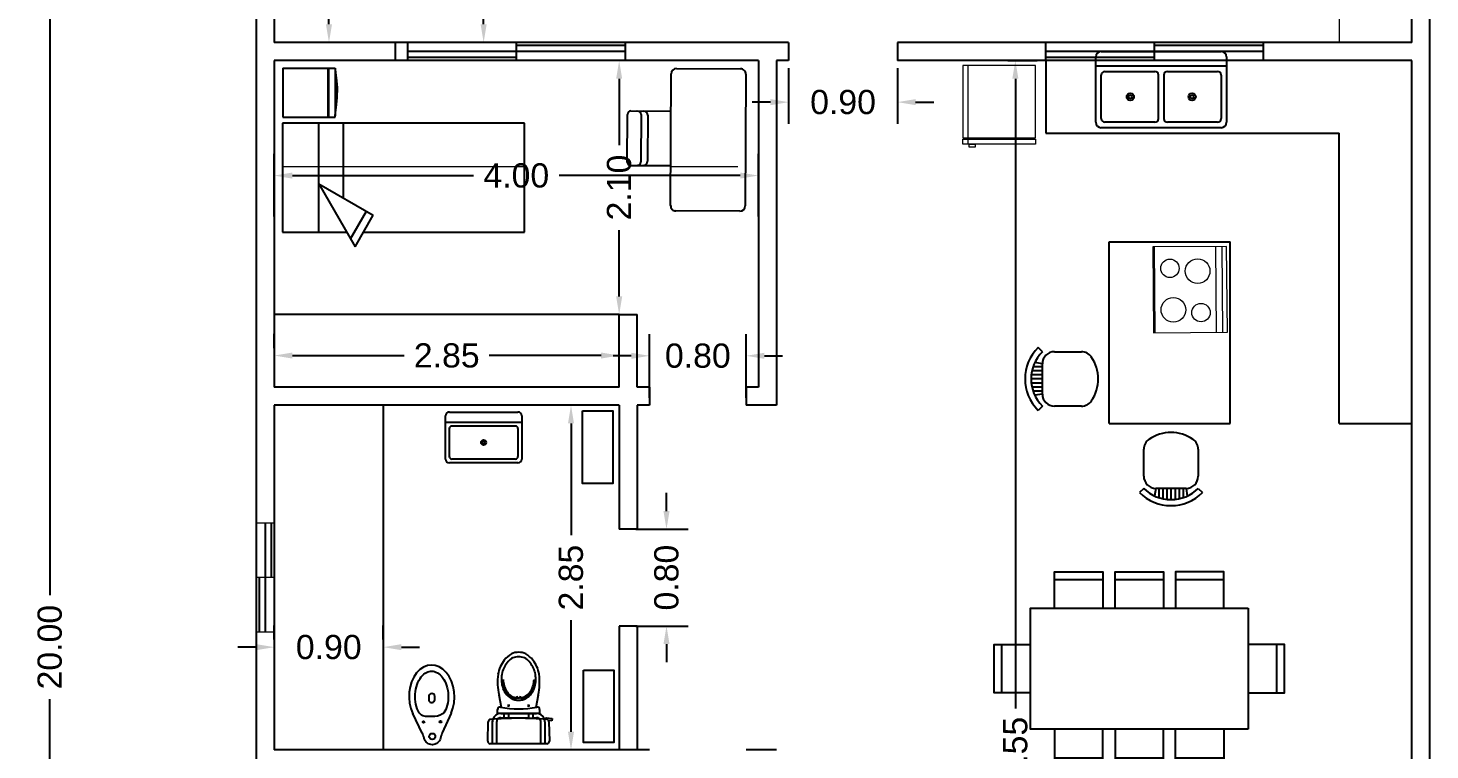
# Model space of a CAD drawing. Header units: metres. Extents: x -0.1 to 62.2, y 0 to 35.
# Drawn here: x 48.12 to 59.7, y 9.15 to 15.12 of the extents above; entities that cross this region are included whole.
import ezdxf

# ---------------------------------------------------------------- set-up
doc = ezdxf.new("R2010")
doc.units = ezdxf.units.M
doc.layers.add('cotas', color=2, linetype='Continuous', lineweight=13)
doc.layers.add('mobiliario', color=255, linetype='Continuous', lineweight=13)
doc.layers.add('muros', color=18, linetype='Continuous')
doc.styles.get("Standard").update_dxf_attribs({"font": 'arial.ttf'})
doc.dimstyles.new('CotaPequela', dxfattribs={"dimtxt": 0.2, "dimasz": 0.15, "dimexe": 0.18, "dimexo": 0.0625, "dimgap": 0.09, "dimtad": 0, "dimzin": 0, "dimdsep": 46, "dimtxsty": 'Standard', "dimcen": 0.09, "dimadec": 0, "dimazin": 0, "dimtfac": 1, "dimtofl": 0, "dimtmove": 0, "dimatfit": 3, "dimfxl": 1, "dimtolj": 1, "dimtzin": 0, "dimarcsym": 0})

# ---------------------------------------------------------------- blocks, each defined once
blk = doc.blocks.new('MHPLS505')
for p, q in [((-0.7, 0.737), (-0.3, 0.737)), ((-0.2, 0.737), (0.2, 0.737)), ((0.3, 0.737), (0.7, 0.737)), ((0.9, 0.5), (0.9, -0.5)), ((-1.137, -0.2), (-1.137, 0.2)), ((1.137, -0.2), (1.137, 0.2)), ((-0.7, -0.737), (-0.3, -0.737)), ((-0.2, -0.737), (0.2, -0.737)), ((0.3, -0.737), (0.7, -0.737))]:
    blk.add_line(p, q)
for points in [[(-0.7, 0.5), (-0.7, 0.8), (-0.3, 0.8), (-0.3, 0.5)], [(-0.2, 0.5), (-0.2, 0.8), (0.2, 0.8), (0.2, 0.5)], [(0.7, 0.5), (0.7, 0.8), (0.3, 0.8), (0.3, 0.5)], [(0.9, -0.5), (-0.9, -0.5), (-0.9, 0.5), (0.9, 0.5)], [(-0.9, -0.2), (-1.2, -0.2), (-1.2, 0.2), (-0.9, 0.2)], [(0.9, -0.2), (1.2, -0.2), (1.2, 0.2), (0.9, 0.2)], [(-0.7, -0.5), (-0.7, -0.8), (-0.3, -0.8), (-0.3, -0.5)], [(-0.2, -0.5), (-0.2, -0.8), (0.2, -0.8), (0.2, -0.5)], [(0.7, -0.5), (0.7, -0.8), (0.3, -0.8), (0.3, -0.5)]]:
    blk.add_lwpolyline(points)
blk = doc.blocks.new('BIDET')
blk.add_lwpolyline([(715.135, 252.172), (715.21, 252.333, 0.053005), (715.225, 252.377, -0.799513), (715.361, 252.377, 0.053005), (715.376, 252.333), (715.451, 252.172)], format="xyb")
blk.add_lwpolyline([(715.289, 252.081, 0.414214), (715.268, 252.06), (715.268, 252.032, 1), (715.318, 252.032), (715.318, 252.06, 0.414214), (715.298, 252.081)], format="xyb", close=True)
for centre, radius in [((715.293, 252.362), 0.025), ((715.223, 252.242), 0.0075), ((715.363, 252.242), 0.0075)]:
    blk.add_circle(centre, radius)
blk.add_ellipse((715.293, 252.032), major_axis=(0, 0.26), ratio=0.721154, start_param=0.999905, end_param=5.283281)
blk.add_open_spline([(715.293, 252.197), (715.263, 252.197), (715.231, 252.197), (715.178, 252.156), (715.159, 252.102), (715.153, 251.99), (715.167, 251.933), (715.216, 251.851), (715.248, 251.829), (715.308, 251.818), (715.339, 251.828), (715.396, 251.886), (715.42, 251.935), (715.435, 252.045), (715.427, 252.104), (715.385, 252.196), (715.353, 252.197), (715.313, 252.197), (715.303, 252.197), (715.293, 252.197)], degree=3, knots=[0, 0, 0, 0, 0.75367, 0.75367, 1.507341, 1.507341, 2.261011, 2.261011, 3.014681, 3.014681, 3.768352, 3.768352, 4.522022, 4.522022, 5.275692, 5.275692, 6.029363, 6.029363, 6.283185, 6.283185, 6.283185, 6.283185])
blk = doc.blocks.new('inodoro dre')
for p, q in [((-0.235, 0), (0.235, 0)), ((-0.251, -0.182), (-0.255, -0.02)), ((-0.217, -0.18), (-0.217, 0)), ((-0.182, -0.18), (-0.182, 0)), ((0.183, -0.18), (0.183, 0)), ((0.217, 0), (0.217, -0.15)), ((0.255, -0.02), (0.251, -0.182)), ((-0.278, -0.208), (-0.275, -0.188)), ((-0.231, -0.215), (-0.278, -0.208)), ((-0.275, -0.188), (-0.248, -0.192)), ((-0.2, -0.203), (-0.231, -0.215)), ((-0.12, -0.215), (-0.148, -0.215)), ((-0.12, -0.212), (-0.12, -0.25)), ((-0.083, -0.212), (-0.12, -0.212)), ((-0.083, -0.25), (-0.083, -0.212)), ((0.083, -0.215), (-0.083, -0.215)), ((0.083, -0.25), (0.083, -0.212)), ((0.083, -0.212), (0.12, -0.212)), ((0.12, -0.212), (0.12, -0.25)), ((0.147, -0.215), (0.12, -0.215)), ((0.217, -0.15), (0.217, -0.19)), ((0.217, -0.19), (0.217, -0.18)), ((-0.174, -0.25), (0.174, -0.25)), ((-0.174, -0.283), (-0.174, -0.25)), ((-0.162, -0.402), (-0.141, -0.3)), ((0.147, -0.25), (-0.148, -0.25)), ((-0.12, -0.25), (-0.083, -0.25)), ((-0.073, -0.315), (-0.093, -0.315)), ((-0.083, -0.305), (-0.083, -0.325)), ((0.073, -0.315), (0.093, -0.315)), ((0.12, -0.25), (0.083, -0.25)), ((0.083, -0.305), (0.083, -0.325)), ((0.141, -0.3), (0.162, -0.402)), ((0.174, -0.25), (0.174, -0.283)), ((-0.005, -0.391), (-0.016, -0.386)), ((0.016, -0.386), (0.005, -0.391))]:
    blk.add_line(p, q)
for centre, radius, start, end in [((0.235, -0.02), 0.02, 358.6371, 90.001), ((-0.235, -0.02), 0.02, 90.0007, 181.3646), ((-0.231, -0.181), 0.02, 181.3609, 265.4937), ((-0.005, 2.682), 2.892, 265.4975, 270.1028), ((-0.148, -0.18), 0.07, 179.9951, 198.7248), ((-0.148, -0.18), 0.0695, 198.692, 203.1962), ((-0.148, -0.18), 0.07, 203.1971, 269.9998), ((-0.148, -0.18), 0.035, 179.9936, 226.058), ((-0.148, -0.18), 0.035, 226.0623, 269.9986), ((0.005, 2.682), 2.892, 269.8973, 274.5026), ((0.147, -0.18), 0.07, 270.0009, 341.2747), ((0.147, -0.18), 0.035, 270.0024, 318.9045), ((0.147, -0.18), 0.035, 313.9402, 0.0046), ((0.147, -0.18), 0.07, 341.271, 359.9997), ((0.231, -0.181), 0.02, 274.5058, 358.6386), ((-0.154, -0.283), 0.02, 179.9998, 281.1548), ((0, -1.063), 0.775, 78.845, 101.1554), ((0.154, -0.283), 0.02, 258.8439, 359.999), ((0.32, -0.511), 0.494, 167.1609, 187.3029), ((0.059, -0.53), 0.196, 148.9734, 180.0371), ((0.027, -0.516), 0.167, 122.1869, 164.6423), ((0.061, -0.536), 0.189, 147.7596, 178.2898), ((0.004, -0.493), 0.13, 104.2497, 150.6133), ((-0.002, -0.491), 0.112, 101.853, 150.0039), ((0, -0.487), 0.128, 90.0001, 118.9406), ((-0.029, -0.375), 0.00795, 304.1717, 79.2164), ((-0.016, -0.384), 0.00204, 120.2939, 275.1004), ((0, -0.453), 0.0733, 90.0003, 103.4196), ((0, -0.487), 0.128, 61.0593, 89.9998), ((0, -0.453), 0.0732, 76.58, 89.9993), ((0.016, -0.384), 0.00204, 264.8997, 59.7062), ((0.029, -0.375), 0.00795, 100.7865, 235.8313), ((0.002, -0.491), 0.112, 29.9957, 78.1467), ((-0.004, -0.493), 0.13, 29.3866, 75.7502), ((-0.027, -0.516), 0.167, 15.3576, 57.813), ((-0.061, -0.536), 0.189, 1.7104, 32.2407), ((-0.059, -0.53), 0.196, 359.9631, 31.0268), ((-0.32, -0.511), 0.494, 352.697, 12.839), ((0.088, -0.53), 0.262, 189.622, 217.9118), ((0.098, -0.534), 0.24, 165.1414, 192.866), ((-0.088, -0.53), 0.262, 322.0884, 350.3782), ((-0.098, -0.534), 0.24, 347.1341, 14.8587), ((0.111, -0.516), 0.257, 196.1154, 219.5233), ((0.055, -0.548), 0.225, 219.6122, 239.3817), ((-0.001, -0.605), 0.114, 220.5551, 270.4193), ((0.001, -0.605), 0.114, 269.5804, 319.4446), ((-0.055, -0.548), 0.225, 300.6184, 320.3878), ((-0.111, -0.516), 0.257, 320.477, 343.8849), ((-0.002, -0.637), 0.119, 241.4349, 271.1545), ((0.002, -0.637), 0.119, 268.8456, 298.5652)]:
    blk.add_arc(centre, radius, start, end)
blk = doc.blocks.new('lav')
blk.add_line((-0.413, -0.11), (0.413, -0.11))
for points in [[(-0.371, 0), (0.371, 0)], [(-0.413, -0.509), (-0.413, -0.041)], [(-0.344, -0.151), (0.344, -0.151)], [(0.413, -0.041), (0.413, -0.509)], [(-0.371, -0.481), (-0.371, -0.179)], [(0.371, -0.179), (0.371, -0.481)], [(0.371, -0.55), (-0.371, -0.55)], [(0.344, -0.509), (-0.344, -0.509)]]:
    blk.add_lwpolyline(points)
for radius in [0.0275, 0.0138]:
    blk.add_circle((0, -0.33), radius)
for centre, radius, start, end in [((-0.371, -0.041), 0.0413, 90, 180), ((-0.344, -0.179), 0.0275, 90, 180), ((0.344, -0.179), 0.0275, 0, 90), ((0.371, -0.041), 0.0413, 0, 90), ((-0.371, -0.509), 0.0413, 180, 270), ((-0.344, -0.481), 0.0275, 180, 270), ((0.344, -0.481), 0.0275, 270, 0), ((0.371, -0.509), 0.0413, 270, 0)]:
    blk.add_arc(centre, radius, start, end)
blk = doc.blocks.new('2FREG')
for p, q in [((-0.54, -0.12), (0.54, -0.12)), ((-0.0225, -0.555), (-0.0225, -0.195)), ((0.0225, -0.195), (0.0225, -0.555))]:
    blk.add_line(p, q)
for points in [[(-0.495, 0), (0.495, 0)], [(-0.54, -0.585), (-0.54, -0.045)], [(0.54, -0.045), (0.54, -0.585)], [(-0.495, -0.555), (-0.495, -0.195)], [(-0.465, -0.165), (-0.0525, -0.165)], [(0.0525, -0.165), (0.465, -0.165)], [(0.495, -0.195), (0.495, -0.555)], [(0.495, -0.63), (-0.495, -0.63)], [(-0.0525, -0.585), (-0.465, -0.585)], [(0.465, -0.585), (0.0525, -0.585)]]:
    blk.add_lwpolyline(points)
for centre, radius in [((-0.255, -0.375), 0.03), ((0.255, -0.375), 0.03), ((-0.255, -0.375), 0.015), ((0.255, -0.375), 0.015)]:
    blk.add_circle(centre, radius)
for centre, radius, start, end in [((-0.495, -0.045), 0.045, 90, 180), ((0.495, -0.045), 0.045, 0, 90), ((-0.465, -0.195), 0.03, 90, 180), ((-0.0525, -0.195), 0.03, 0, 90), ((0.0525, -0.195), 0.03, 90, 180), ((0.465, -0.195), 0.03, 0, 90), ((-0.465, -0.555), 0.03, 180, 270), ((-0.0525, -0.555), 0.03, 270, 0), ((0.0525, -0.555), 0.03, 180, 270), ((0.465, -0.555), 0.03, 270, 0), ((-0.495, -0.585), 0.045, 180, 270), ((0.495, -0.585), 0.045, 270, 0)]:
    blk.add_arc(centre, radius, start, end)
blk = doc.blocks.new('sil')
at = {"ltscale": 3}
for p, q in [((0.225, 0.225), (0.26, 0.26)), ((0.225, 0.125), (0.288, 0.135)), ((0.225, 0.101), (0.302, 0.101)), ((0.225, 0.067), (0.311, 0.067)), ((0.225, 0.034), (0.316, 0.034)), ((0.225, 0), (0.318, 0)), ((0.225, -0.034), (0.316, -0.034)), ((0.225, -0.067), (0.311, -0.067)), ((0.225, -0.101), (0.302, -0.101)), ((0.225, -0.125), (0.288, -0.135)), ((0.225, -0.225), (0.26, -0.26))]:
    blk.add_line(p, q, dxfattribs=at)
for p, q in [((-0.098, 0.225), (0.125, 0.225)), ((0.225, 0.125), (0.225, -0.125)), ((0.125, -0.225), (-0.098, -0.225))]:
    blk.add_line(p, q)
for centre, radius, start, end in [((0, 0), 0.368, 315, 45), ((0.081, 0), 0.318, 145.0491, 214.9509), ((-0.098, 0.125), 0.1, 90, 145.0491), ((0.125, 0.125), 0.1, 0, 90), ((0, 0), 0.318, 315, 45), ((-0.098, -0.125), 0.1, 214.9509, 270), ((0.125, -0.125), 0.1, 270, 0)]:
    blk.add_arc(centre, radius, start, end)
blk = doc.blocks.new('refrig')
at = {"layer": 'mobiliario'}
for p, q in [((-0.3, 0), (-0.3, -0.6)), ((0.3, 0), (-0.3, 0)), ((0.3, -0.6), (0.3, 0)), ((-0.3, -0.6), (0.3, -0.6)), ((-0.3, -0.65), (-0.3, -0.61)), ((-0.3, -0.61), (0.3, -0.61)), ((0.3, -0.65), (-0.3, -0.65)), ((-0.25, -0.61), (-0.25, -0.6)), ((-0.25, -0.6), (0.25, -0.6)), ((0.25, -0.61), (-0.25, -0.61)), ((-0.25, -0.675), (-0.25, -0.65)), ((-0.25, -0.65), (-0.2, -0.65)), ((-0.2, -0.675), (-0.25, -0.675)), ((-0.2, -0.65), (-0.2, -0.675)), ((0.25, -0.6), (0.25, -0.61)), ((0.3, -0.61), (0.3, -0.65))]:
    blk.add_line(p, q, dxfattribs=at)
blk = doc.blocks.new('Scanner1')
at = {"color": 0, "linetype": 'ByBlock'}
for p, q in [((-0.202, 0.27), (-0.202, -0.105)), ((0.202, 0.27), (-0.202, 0.27)), ((0.202, 0.27), (0.202, -0.105)), ((-0.202, -0.105), (0.202, -0.105)), ((-0.202, -0.108), (-0.202, -0.162)), ((0.202, -0.108), (-0.202, -0.108)), ((-0.2, -0.105), (-0.2, -0.108)), ((0.2, -0.105), (0.2, -0.108)), ((0.202, -0.108), (0.202, -0.162)), ((-0.202, -0.162), (-0.192, -0.162)), ((0.192, -0.162), (-0.192, -0.162)), ((-0.192, -0.162), (-0.167, -0.165)), ((-0.167, -0.165), (-0.097, -0.173)), ((-0.097, -0.173), (-0.04, -0.178)), ((-0.04, -0.178), (0, -0.178)), ((0.04, -0.178), (0, -0.178)), ((0.097, -0.173), (0.04, -0.178)), ((0.167, -0.165), (0.097, -0.173)), ((0.192, -0.162), (0.167, -0.165)), ((0.202, -0.162), (0.192, -0.162))]:
    blk.add_line(p, q, dxfattribs=at)
blk = doc.blocks.new('1p 06')
for p, q in [((-45, 0), (-45, -53.1)), ((45, 0), (-45, 0)), ((45, -200), (45, 0)), ((-5, -30), (-57, -60)), ((-45, -30), (45, -30)), ((-5, -30), (-31, -75)), ((-50.4, -56.2), (-27.7, -69.3)), ((45, -50), (-16.5, -50)), ((-57, -60), (-31, -75)), ((-45, -66.9), (-45, -200)), ((-45, -200), (45, -200))]:
    blk.add_line(p, q)
blk = doc.blocks.new('1')
for p, q in [((752.28, 305.269), (752.676, 305.267)), ((752.254, 305.242), (752.252, 304.91)), ((752.254, 305.242), (752.255, 305.134)), ((752.675, 305.155), (752.282, 305.157)), ((752.704, 305.239), (752.702, 305.132)), ((752.704, 305.192), (752.702, 304.908)), ((752.668, 305.099), (752.288, 305.101)), ((751.874, 304.34), (751.877, 304.868)), ((751.922, 304.912), (753.01, 304.906)), ((753.055, 304.861), (753.052, 304.333)), ((753.007, 304.289), (751.918, 304.295))]:
    blk.add_line(p, q)
for centre, radius, start, end in [((752.282, 305.241), 0.0281, 89.6315, 179.6315), ((752.676, 305.239), 0.0281, 359.6748, 89.6748), ((752.283, 305.185), 0.0281, 179.6315, 269.6315), ((752.675, 305.183), 0.0281, 269.6748, 359.6748), ((752.288, 305.135), 0.0337, 180.2001, 269.6748), ((752.668, 305.132), 0.0337, 269.6748, 359.1062), ((751.922, 304.867), 0.0449, 89.6748, 179.6748), ((753.01, 304.861), 0.0449, 359.6748, 89.6748), ((751.919, 304.34), 0.0449, 179.6748, 269.6748), ((753.007, 304.334), 0.0449, 269.6748, 359.6748)]:
    blk.add_arc(centre, radius, start, end)
blk = doc.blocks.new('*D84')
at = {"layer": 'cotas', "color": 0, "lineweight": -2, "transparency": 16777216}
for p, q in [((50.15, 13.562), (50.15, 14.079)), ((54.15, 13.562), (54.15, 14.079)), ((50.3, 13.899), (51.797, 13.899)), ((54, 13.899), (52.503, 13.899))]:
    blk.add_line(p, q, dxfattribs=at)
at = {"layer": 'cotas', "color": 0, "transparency": 16777216}
for points in [[(50.3, 13.924), (50.3, 13.874), (50.15, 13.899)], [(54, 13.924), (54, 13.874), (54.15, 13.899)]]:
    blk.add_solid(points, dxfattribs=at)
at = {"layer": 'Defpoints', "color": 0, "transparency": 16777216}
for p in [(54.15, 13.899), (50.15, 13.5), (54.15, 13.5)]:
    blk.add_point(p, dxfattribs=at)
at = {"layer": 'cotas', "color": 0, "transparency": 16777216, "insert": (52.15, 13.899), "char_height": 0.2, "attachment_point": 5}
blk.add_mtext('\\A1;4.00', dxfattribs=at)
blk = doc.blocks.new('*D87')
at = {"layer": 'cotas', "color": 0, "lineweight": -2, "transparency": 16777216}
for p, q in [((52.54, 12), (52.422, 12)), ((52.602, 11.85), (52.602, 10.927)), ((52.602, 9.3), (52.602, 10.223)), ((52.54, 9.15), (52.422, 9.15))]:
    blk.add_line(p, q, dxfattribs=at)
at = {"layer": 'cotas', "color": 0, "transparency": 16777216}
for points in [[(52.577, 11.85), (52.627, 11.85), (52.602, 12)], [(52.577, 9.3), (52.627, 9.3), (52.602, 9.15)]]:
    blk.add_solid(points, dxfattribs=at)
at = {"layer": 'Defpoints', "color": 0, "transparency": 16777216}
for p in [(52.602, 12), (52.602, 9.15), (52.602, 9.15)]:
    blk.add_point(p, dxfattribs=at)
at = {"layer": 'cotas', "color": 0, "transparency": 16777216, "insert": (52.602, 10.575), "char_height": 0.2, "attachment_point": 5, "rotation": 90}
blk.add_mtext('\\A1;2.85', dxfattribs=at)
blk = doc.blocks.new('*D90')
at = {"layer": 'cotas', "color": 0, "lineweight": -2, "transparency": 16777216}
for p, q in [((49.938, 20), (48.115, 20)), ((48.295, 19.85), (48.295, 10.429)), ((48.295, 0.15), (48.295, 9.571)), ((49.938, 0), (48.115, 0))]:
    blk.add_line(p, q, dxfattribs=at)
at = {"layer": 'cotas', "color": 0, "transparency": 16777216}
for points in [[(48.27, 19.85), (48.32, 19.85), (48.295, 20)], [(48.27, 0.15), (48.32, 0.15), (48.295, 0)]]:
    blk.add_solid(points, dxfattribs=at)
at = {"layer": 'Defpoints', "color": 0, "transparency": 16777216}
for p in [(50, 20), (50, 0), (48.295, 0)]:
    blk.add_point(p, dxfattribs=at)
at = {"layer": 'cotas', "color": 0, "transparency": 16777216, "insert": (48.295, 10), "char_height": 0.2, "attachment_point": 5, "rotation": 90}
blk.add_mtext('\\A1;20.00', dxfattribs=at)
blk = doc.blocks.new('*D93')
at = {"layer": 'cotas', "color": 0, "lineweight": -2, "transparency": 16777216}
for p, q in [((56.213, 14.85), (56.454, 14.85)), ((56.274, 14.7), (56.274, 9.494)), ((56.274, 3.45), (56.274, 8.656)), ((56.213, 3.3), (56.454, 3.3))]:
    blk.add_line(p, q, dxfattribs=at)
at = {"layer": 'cotas', "color": 0, "transparency": 16777216}
for points in [[(56.249, 14.7), (56.299, 14.7), (56.274, 14.85)], [(56.249, 3.45), (56.299, 3.45), (56.274, 3.3)]]:
    blk.add_solid(points, dxfattribs=at)
at = {"layer": 'Defpoints', "color": 0, "transparency": 16777216}
for p in [(56.15, 14.85), (56.15, 3.3), (56.274, 3.3)]:
    blk.add_point(p, dxfattribs=at)
at = {"layer": 'cotas', "color": 0, "transparency": 16777216, "insert": (56.274, 9.075), "char_height": 0.2, "attachment_point": 5, "rotation": 90}
blk.add_mtext('\\A1;11.55', dxfattribs=at)
blk = doc.blocks.new('*D94')
at = {"layer": 'cotas', "color": 0, "lineweight": -2, "transparency": 16777216}
for p, q in [((50.15, 10.0625), (50.15, 10.18)), ((51.05, 10.0625), (51.05, 10.18)), ((50, 10), (49.85, 10)), ((51.2, 10), (51.35, 10))]:
    blk.add_line(p, q, dxfattribs=at)
at = {"layer": 'cotas', "color": 0, "transparency": 16777216}
for points in [[(50, 10.025), (50, 9.975), (50.15, 10)], [(51.2, 10.025), (51.2, 9.975), (51.05, 10)]]:
    blk.add_solid(points, dxfattribs=at)
at = {"layer": 'Defpoints', "color": 0, "transparency": 16777216}
for p in [(50.15, 10), (51.05, 10), (51.05, 10)]:
    blk.add_point(p, dxfattribs=at)
at = {"layer": 'cotas', "color": 0, "transparency": 16777216, "insert": (50.6, 10), "char_height": 0.2, "attachment_point": 5}
blk.add_mtext('\\A1;0.90', dxfattribs=at)
blk = doc.blocks.new('*D99')
at = {"layer": 'cotas', "color": 0, "lineweight": -2, "transparency": 16777216}
for p, q in [((53.391, 11.125), (53.391, 11.275)), ((53.138, 10.975), (53.571, 10.975)), ((53.138, 10.175), (53.571, 10.175)), ((53.391, 10.025), (53.391, 9.875))]:
    blk.add_line(p, q, dxfattribs=at)
at = {"layer": 'cotas', "color": 0, "transparency": 16777216}
for points in [[(53.366, 11.125), (53.416, 11.125), (53.391, 10.975)], [(53.366, 10.025), (53.416, 10.025), (53.391, 10.175)]]:
    blk.add_solid(points, dxfattribs=at)
at = {"layer": 'Defpoints', "color": 0, "transparency": 16777216}
for p in [(53.075, 10.975), (53.075, 10.175), (53.391, 10.175)]:
    blk.add_point(p, dxfattribs=at)
at = {"layer": 'cotas', "color": 0, "transparency": 16777216, "insert": (53.391, 10.575), "char_height": 0.2, "attachment_point": 5, "rotation": 90}
blk.add_mtext('\\A1;0.80', dxfattribs=at)
blk = doc.blocks.new('*D100')
at = {"layer": 'cotas', "color": 0, "lineweight": -2, "transparency": 16777216}
for p, q in [((53.25, 12.062), (53.25, 12.589)), ((54.05, 12.062), (54.05, 12.589)), ((53.1, 12.409), (52.95, 12.409)), ((54.2, 12.409), (54.35, 12.409))]:
    blk.add_line(p, q, dxfattribs=at)
at = {"layer": 'cotas', "color": 0, "transparency": 16777216}
for points in [[(53.1, 12.434), (53.1, 12.384), (53.25, 12.409)], [(54.2, 12.434), (54.2, 12.384), (54.05, 12.409)]]:
    blk.add_solid(points, dxfattribs=at)
at = {"layer": 'Defpoints', "color": 0, "transparency": 16777216}
for p in [(53.25, 12.409), (53.25, 12), (54.05, 12)]:
    blk.add_point(p, dxfattribs=at)
at = {"layer": 'cotas', "color": 0, "transparency": 16777216, "insert": (53.65, 12.409), "char_height": 0.2, "attachment_point": 5}
blk.add_mtext('\\A1;0.80', dxfattribs=at)
blk = doc.blocks.new('*D101')
at = {"layer": 'cotas', "color": 0, "lineweight": -2, "transparency": 16777216}
for p, q in [((54.4, 14.787), (54.4, 14.326)), ((55.3, 14.787), (55.3, 14.326)), ((54.25, 14.506), (54.1, 14.506)), ((55.45, 14.506), (55.6, 14.506))]:
    blk.add_line(p, q, dxfattribs=at)
at = {"layer": 'cotas', "color": 0, "transparency": 16777216}
for points in [[(54.25, 14.531), (54.25, 14.481), (54.4, 14.506)], [(55.45, 14.531), (55.45, 14.481), (55.3, 14.506)]]:
    blk.add_solid(points, dxfattribs=at)
at = {"layer": 'Defpoints', "color": 0, "transparency": 16777216}
for p in [(54.4, 14.85), (55.3, 14.85), (55.3, 14.506)]:
    blk.add_point(p, dxfattribs=at)
at = {"layer": 'cotas', "color": 0, "transparency": 16777216, "insert": (54.85, 14.506), "char_height": 0.2, "attachment_point": 5}
blk.add_mtext('\\A1;0.90', dxfattribs=at)
blk = doc.blocks.new('*D103')
at = {"layer": 'cotas', "color": 0, "lineweight": -2, "transparency": 16777216}
for p, q in [((50.15, 12.471), (50.15, 12.591)), ((53, 12.471), (53, 12.591)), ((50.3, 12.411), (51.223, 12.411)), ((52.85, 12.411), (51.927, 12.411))]:
    blk.add_line(p, q, dxfattribs=at)
at = {"layer": 'cotas', "color": 0, "transparency": 16777216}
for points in [[(50.3, 12.436), (50.3, 12.386), (50.15, 12.411)], [(52.85, 12.436), (52.85, 12.386), (53, 12.411)]]:
    blk.add_solid(points, dxfattribs=at)
at = {"layer": 'Defpoints', "color": 0, "transparency": 16777216}
for p in [(50.15, 12.411), (50.15, 12.409), (53, 12.409)]:
    blk.add_point(p, dxfattribs=at)
at = {"layer": 'cotas', "color": 0, "transparency": 16777216, "insert": (51.575, 12.411), "char_height": 0.2, "attachment_point": 5}
blk.add_mtext('\\A1;2.85', dxfattribs=at)
blk = doc.blocks.new('*D106')
at = {"layer": 'cotas', "color": 0, "lineweight": -2, "transparency": 16777216}
for p, q in [((50.539, 19.85), (50.422, 19.85)), ((50.602, 19.7), (50.602, 17.78)), ((50.602, 15.15), (50.602, 17.07)), ((50.539, 15), (50.422, 15))]:
    blk.add_line(p, q, dxfattribs=at)
at = {"layer": 'cotas', "color": 0, "transparency": 16777216}
for points in [[(50.577, 19.7), (50.627, 19.7), (50.602, 19.85)], [(50.577, 15.15), (50.627, 15.15), (50.602, 15)]]:
    blk.add_solid(points, dxfattribs=at)
at = {"layer": 'Defpoints', "color": 0, "transparency": 16777216}
for p in [(50.602, 19.85), (50.602, 15), (50.602, 15)]:
    blk.add_point(p, dxfattribs=at)
at = {"layer": 'cotas', "color": 0, "transparency": 16777216, "insert": (50.602, 17.425), "char_height": 0.2, "attachment_point": 5, "rotation": 90}
blk.add_mtext('\\A1;4.85', dxfattribs=at)
blk = doc.blocks.new('*D109')
at = {"layer": 'cotas', "color": 0, "lineweight": -2, "transparency": 16777216}
for p, q in [((52.938, 14.85), (52.82, 14.85)), ((53, 14.7), (53, 14.151)), ((53, 12.9), (53, 13.449)), ((52.938, 12.75), (52.82, 12.75))]:
    blk.add_line(p, q, dxfattribs=at)
at = {"layer": 'cotas', "color": 0, "transparency": 16777216}
for points in [[(52.975, 14.7), (53.025, 14.7), (53, 14.85)], [(52.975, 12.9), (53.025, 12.9), (53, 12.75)]]:
    blk.add_solid(points, dxfattribs=at)
at = {"layer": 'Defpoints', "color": 0, "transparency": 16777216}
for p in [(53, 14.85), (53, 14.85), (53, 12.75)]:
    blk.add_point(p, dxfattribs=at)
at = {"layer": 'cotas', "color": 0, "transparency": 16777216, "insert": (53, 13.8), "char_height": 0.2, "attachment_point": 5, "rotation": 90}
blk.add_mtext('\\A1;2.10', dxfattribs=at)
blk = doc.blocks.new('*D111')
at = {"layer": 'cotas', "color": 0, "lineweight": -2, "transparency": 16777216}
for p, q in [((51.817, 16.252), (51.7, 16.252)), ((51.88, 16.102), (51.88, 15.967)), ((51.88, 15.15), (51.88, 15.285)), ((51.817, 15), (51.7, 15))]:
    blk.add_line(p, q, dxfattribs=at)
at = {"layer": 'cotas', "color": 0, "transparency": 16777216}
for points in [[(51.855, 16.102), (51.905, 16.102), (51.88, 16.252)], [(51.855, 15.15), (51.905, 15.15), (51.88, 15)]]:
    blk.add_solid(points, dxfattribs=at)
at = {"layer": 'Defpoints', "color": 0, "transparency": 16777216}
for p in [(51.88, 16.252), (51.88, 15), (51.88, 15)]:
    blk.add_point(p, dxfattribs=at)
at = {"layer": 'cotas', "color": 0, "transparency": 16777216, "insert": (51.88, 15.626), "char_height": 0.2, "attachment_point": 5, "rotation": 90}
blk.add_mtext('\\A1;1.25', dxfattribs=at)

msp = doc.modelspace()

# ---------------------------------------------------------------- hatches: boundary and pattern name
at = {"layer": 'mobiliario'}
h = msp.add_hatch(dxfattribs=at)
h.set_pattern_fill('ANGLE', color=0)
h.set_pattern_definition([(0, (0, 0), (0, 6.985), [5.08, -1.905]), (90, (0, 0), (-6.985, 4e-16), [5.08, -1.905])])
h.paths.add_polyline_path([(51.127, 16.252), (51.127, 19.252), (55.627, 19.252), (55.627, 16.252)], flags=16)
h.paths.add_polyline_path([(50.653, 14.787), (50.653, 14.777), (50.656, 14.752), (50.664, 14.682), (50.669, 14.625), (50.669, 14.585), (50.669, 14.546), (50.664, 14.488), (50.656, 14.419), (50.653, 14.393), (50.653, 14.384), (50.599, 14.384), (50.221, 14.384), (50.221, 14.787), (50.596, 14.787)], flags=16)
h.paths.add_polyline_path([(50.599, 14.787), (50.599, 14.384), (50.596, 14.384), (50.596, 14.385), (50.596, 14.787)], flags=0)
h.paths.add_polyline_path([(52.218, 14.331), (52.218, 13.431), (50.887, 13.431), (50.818, 13.311), (50.749, 13.431), (50.218, 13.431), (50.218, 14.331)], flags=16)
h.paths.add_polyline_path([(53.097, 14.433), (53.204, 14.431, -0.41131), (53.237, 14.397), (53.235, 14.017, -0.411531), (53.202, 13.984), (53.095, 13.983, -0.389852), (53.067, 14.009), (53.069, 14.405, -0.414214)], flags=16)
h.paths.add_polyline_path([(53.144, 14.433), (53.428, 14.431), (53.43, 14.74, -0.414214), (53.475, 14.784), (54.002, 14.782, -0.414214), (54.047, 14.737), (54.042, 13.648, -0.414214), (53.996, 13.603), (53.469, 13.606, -0.414214), (53.424, 13.651), (53.426, 13.981), (53.151, 13.983, 0.414214), (53.179, 14.011), (53.181, 14.404, 0.413275), (53.153, 14.432)], flags=16)
h.paths.add_polyline_path([(51.596, 11.944), (52.163, 11.944, -0.414214), (52.195, 11.912), (52.195, 11.555, -0.414214), (52.163, 11.524), (51.596, 11.524, -0.414214), (51.565, 11.555), (51.565, 11.912, -0.414214)], flags=16)
h.paths.add_polyline_path([(51.617, 11.828), (52.142, 11.828, -0.414214), (52.163, 11.807), (52.163, 11.576, -0.414214), (52.142, 11.555), (51.617, 11.555, -0.414214), (51.596, 11.576), (51.596, 11.807, -0.414214)], flags=0)
h.paths.add_polyline_path([(52.698, 11.953), (52.948, 11.953), (52.948, 11.353), (52.698, 11.353)], flags=16)
h.paths.add_polyline_path([(51.901, 11.692, -1), (51.859, 11.692, -1)], flags=0)
h.paths.add_polyline_path([(51.89, 11.692, -1), (51.869, 11.692, -1)], flags=0)
h.paths.add_polyline_path([(55.841, 14.81), (56.441, 14.81), (56.441, 14.21), (56.441, 14.16), (55.941, 14.16), (55.941, 14.135), (55.891, 14.135), (55.891, 14.16), (55.841, 14.16), (55.841, 14.2)], flags=16)
h.paths.add_polyline_path([(55.841, 14.21), (56.391, 14.21), (56.391, 14.2), (55.891, 14.2)], flags=0)
h.paths.add_polyline_path([(55.891, 14.2), (55.891, 14.21), (56.391, 14.21), (56.441, 14.2)], flags=0)
h.paths.add_polyline_path([(56.556, 16.392), (56.556, 16.792), (56.856, 16.792), (56.856, 16.892), (56.556, 16.892), (56.556, 17.292), (56.856, 17.292), (56.856, 17.392), (56.556, 17.392), (56.556, 17.792), (56.856, 17.792), (56.856, 17.992), (57.156, 17.992), (57.156, 18.292), (57.556, 18.292), (57.556, 17.992), (57.856, 17.992), (57.856, 17.792), (58.156, 17.792), (58.156, 17.392), (57.856, 17.392), (57.856, 17.292), (58.156, 17.292), (58.156, 16.892), (57.856, 16.892), (57.856, 16.792), (58.156, 16.792), (58.156, 16.392), (57.856, 16.392), (57.856, 16.192), (57.556, 16.192), (57.556, 15.892), (57.156, 15.892), (57.156, 16.192), (56.856, 16.192), (56.856, 16.392)], flags=16)
h.paths.add_polyline_path([(52.019, 9.504, 0.472458), (51.995, 9.484), (51.995, 9.452), (52.343, 9.452), (52.343, 9.484, 0.472459), (52.319, 9.504, -0.097656)], flags=16)
h.paths.add_polyline_path([(52.169, 9.921, -0.238102), (52.261, 9.875, -0.095251), (52.305, 9.789, -0.111509), (52.305, 9.683, -0.202214), (52.231, 9.577, -0.126952), (52.169, 9.561, -0.126952), (52.107, 9.577, -0.202209), (52.032, 9.683, -0.111512), (52.033, 9.789, -0.095246), (52.077, 9.875, -0.238112)], flags=16)
edge = h.paths.add_edge_path(flags=16)
edge.add_ellipse((51.451, 9.593), major_axis=(-0.003, 0.26), ratio=0.721154, start_angle=237.2903, end_angle=482.7097, ccw=False)
edge.add_line((51.611, 9.454), (51.538, 9.293))
edge.add_arc((51.739, 9.203), 0.22, 155.9036, 168.0401)
edge.add_arc((51.455, 9.263), 0.07, 193.4689, 348.0401, ccw=False)
edge.add_arc((51.173, 9.195), 0.22, 13.4689, 25.6055)
edge.add_line((51.372, 9.29), (51.295, 9.45))
edge = h.paths.add_edge_path(flags=0)
edge.add_spline(control_points=[(51.453, 9.428), (51.483, 9.428), (51.515, 9.429), (51.568, 9.47), (51.586, 9.524), (51.59, 9.637), (51.575, 9.694), (51.526, 9.774), (51.493, 9.797), (51.433, 9.807), (51.403, 9.796), (51.346, 9.738), (51.323, 9.688), (51.309, 9.578), (51.318, 9.519), (51.361, 9.428), (51.393, 9.427), (51.433, 9.428), (51.443, 9.428), (51.453, 9.428)], knot_values=[0, 0, 0, 0, 0.75367, 0.75367, 1.507341, 1.507341, 2.261011, 2.261011, 3.014681, 3.014681, 3.768352, 3.768352, 4.522022, 4.522022, 5.275692, 5.275692, 6.029363, 6.029363, 6.283185, 6.283185, 6.283185, 6.283185], degree=3, periodic=0)
h.paths.add_polyline_path([(52.169, 9.582, 0.05862), (52.186, 9.584, 0.801198), (52.185, 9.587), (52.169, 9.595), (52.151, 9.587, 0.430388), (52.152, 9.584, 0.05862)], flags=0)
h.paths.add_polyline_path([(52.705, 9.811), (52.955, 9.811), (52.955, 9.211), (52.705, 9.211)], flags=16)
h.paths.add_polyline_path([(51.476, 9.593), (51.476, 9.565, -0.414214), (51.456, 9.544), (51.447, 9.544, -0.414214), (51.426, 9.564), (51.426, 9.592, -1)], flags=0)
h.paths.add_polyline_path([(56.462, 12.479), (56.497, 12.443, 0.086815), (56.434, 12.354), (56.497, 12.343, -0.414214), (56.597, 12.443), (56.82, 12.443, -0.244926), (56.902, 12.401, -0.314828), (56.902, 12.036, -0.244926), (56.82, 11.993), (56.597, 11.993, -0.414214), (56.497, 12.093), (56.434, 12.083, 0.087067), (56.497, 11.993), (56.462, 11.958, -0.414214)], flags=16)
h.paths.add_polyline_path([(57.05, 13.35), (58.05, 13.35), (58.05, 11.85), (57.05, 11.85)], flags=16)
h.paths.add_polyline_path([(52.423, 9.222), (52.419, 9.383, 0.384532), (52.401, 9.403, 0.0016), (52.383, 9.404, -0.081859), (52.386, 9.382), (52.386, 9.202), (52.403, 9.202, 0.421204)], flags=16)
h.paths.add_polyline_path([(52.086, 9.411, -0.006686), (52.164, 9.412), (52.086, 9.417)], flags=16)
h.paths.add_polyline_path([(52.288, 9.452), (52.288, 9.413), (52.251, 9.413), (52.251, 9.452), (52.049, 9.452), (52.049, 9.417), (52.049, 9.417), (52.086, 9.413), (52.049, 9.413), (52.021, 9.417, 0.216674), (51.995, 9.405, 0.181301), (51.986, 9.382), (51.986, 9.382, -0.203745), (51.997, 9.407, -0.194078), (52.021, 9.417), (52.049, 9.417), (52.049, 9.452)], flags=16)
h.paths.add_polyline_path([(51.391, 9.382, -1), (51.376, 9.382, -1)], flags=0)
h.paths.add_polyline_path([(51.531, 9.384, -1), (51.516, 9.384, -1)], flags=0)
h.paths.add_polyline_path([(51.48, 9.263, -1), (51.43, 9.263, -1)], flags=0)
h.paths.add_polyline_path([(57.41, 13.309), (58.02, 13.314), (58.026, 12.603), (57.416, 12.598)], flags=0)
h.paths.add_polyline_path([(57.628, 13.132, -1), (57.475, 13.132, -1)], flags=0)
h.paths.add_polyline_path([(57.681, 12.789, -1), (57.478, 12.789, -1)], flags=0)
h.paths.add_polyline_path([(57.882, 13.109, -1), (57.679, 13.109, -1)], flags=0)
h.paths.add_polyline_path([(57.885, 12.766, -1), (57.732, 12.766, -1)], flags=0)
h.paths.add_polyline_path([(57.378, 11.717, -0.314828), (57.742, 11.717, -0.244926), (57.785, 11.635), (57.785, 11.413, -0.414214), (57.685, 11.313), (57.695, 11.25, 0.087067), (57.785, 11.313), (57.82, 11.277, -0.414214), (57.3, 11.277), (57.335, 11.313, 0.086815), (57.425, 11.25), (57.435, 11.313, -0.414214), (57.335, 11.413), (57.335, 11.635, -0.244926)], flags=16)
h.paths.add_polyline_path([(56.598, 10.622), (56.998, 10.622), (56.998, 10.322), (57.098, 10.322), (57.098, 10.622), (57.498, 10.622), (57.498, 10.322), (57.598, 10.322), (57.598, 10.622), (57.998, 10.622), (57.998, 10.322), (58.198, 10.322), (58.198, 10.022), (58.498, 10.022), (58.498, 9.622), (58.198, 9.622), (58.198, 9.322), (57.998, 9.322), (57.998, 9.022), (57.598, 9.022), (57.598, 9.322), (57.498, 9.322), (57.498, 9.022), (57.098, 9.022), (57.098, 9.322), (56.998, 9.322), (56.998, 9.022), (56.598, 9.022), (56.598, 9.322), (56.398, 9.322), (56.398, 9.622), (56.098, 9.622), (56.098, 10.022), (56.398, 10.022), (56.398, 10.322), (56.598, 10.322)], flags=16)
h.paths.add_polyline_path([(50.623, 7.809), (50.623, 7.759), (50.673, 7.759), (50.673, 7.359), (50.623, 7.359), (50.623, 7.309), (50.223, 7.309), (50.223, 7.809)], flags=16)
h.paths.add_polyline_path([(54.373, 8.405), (54.669, 8.405), (54.669, 5.409), (54.373, 5.409)], flags=16)
h.paths.add_polyline_path([(53.78, 7.951), (54.08, 7.951), (54.08, 6.451), (53.78, 6.451)], flags=16)
h.paths.add_polyline_path([(52.126, 7.259), (52.126, 5.909), (52.076, 5.909), (50.223, 5.909), (50.223, 6.679), (50.223, 7.259)], flags=16)
h.paths.add_polyline_path([(56.78, 8.252), (58.58, 8.252), (58.58, 7.552), (56.78, 7.552)], flags=16)
h.paths.add_polyline_path([(57.31, 8.112, 0.414214), (57.38, 8.182, 0.415321), (57.45, 8.112, 0.417898), (57.38, 8.041), (57.38, 8.042, 0.41578), (57.31, 8.112)], flags=0)
h.paths.add_polyline_path([(53.304, 6.321), (53.7, 6.319, -0.414214), (53.728, 6.291), (53.726, 6.184, -0.41131), (53.692, 6.151), (53.312, 6.153, -0.411531), (53.279, 6.187), (53.278, 6.293, -0.389852)], flags=16)
h.paths.add_polyline_path([(53.279, 6.237, 0.414214), (53.306, 6.209), (53.699, 6.207, 0.413275), (53.727, 6.235), (53.728, 6.244), (53.726, 5.96), (54.035, 5.958, -0.414214), (54.079, 5.913), (54.076, 5.386, -0.414214), (54.031, 5.341), (52.943, 5.347, -0.414214), (52.898, 5.392), (52.901, 5.92, -0.414214), (52.946, 5.964), (53.276, 5.962)], flags=16)
h.paths.add_polyline_path([(50.623, 5.859), (50.623, 5.809), (50.673, 5.809), (50.673, 5.409), (50.623, 5.409), (50.623, 5.359), (50.223, 5.359), (50.223, 5.859)], flags=16)
h.paths.add_polyline_path([(58.05, 8.112, -0.4104), (57.98, 8.181), (57.98, 8.041, -0.415819)], flags=0)
h.paths.add_polyline_path([(56.731, 6.889), (57.831, 6.889), (57.831, 5.789), (56.731, 5.789)], flags=16)
h.paths.add_polyline_path([(59.437, 7.871, -1), (58.67, 7.871, -1)], flags=16)
h.paths.add_polyline_path([(51.15, 4.815), (51.15, 4.732), (51.74, 4.852), (52.411, 4.718, -0.328924), (52.508, 4.612), (52.561, 4.094), (52.609, 3.196, -0.382074), (52.607, 3.094), (52.607, 0.869, -0.387119), (52.664, 0.806), (52.601, 0.325, -0.376715), (52.541, 0.273), (51.747, 0.273), (50.953, 0.273, -0.376715), (50.893, 0.325), (50.831, 0.806, -0.389619), (50.888, 0.869), (50.888, 3.094, -0.41791), (50.892, 3.202), (50.956, 3.253), (50.956, 3.5), (50.902, 3.503), (50.933, 4.094), (50.942, 4.183), (50.878, 4.255, -0.212972), (50.87, 4.278), (50.905, 4.621, -0.327162), (51.066, 4.798)], flags=16)
h.paths.add_polyline_path([(51.402, 4.749), (51.402, 4.782), (51.401, 4.781), (51.401, 4.75)], flags=0)
h.paths.add_polyline_path([(52.541, 0.443), (52.548, 0.488), (52.541, 0.482)], flags=0)
h.paths.add_polyline_path([(51.512, 4.75), (51.747, 4.75), (51.983, 4.75, -0.371201), (52.102, 4.647), (52.247, 3.682, -0.070341), (52.539, 3.5), (52.539, 3.253), (52.503, 3.282), (52.481, 3.202), (52.501, 3.112), (52.539, 3.093), (52.539, 1.03, -0.223366), (50.956, 1.03), (50.953, 0.482), (51.004, 0.443, 0.415509), (51.033, 0.414), (51.349, 0.414), (51.388, 0.363), (51.747, 0.363), (52.106, 0.363), (52.145, 0.414), (52.439, 0.414), (52.413, 0.363), (51.747, 0.363), (51.033, 0.363, -0.415509), (50.953, 0.443), (50.946, 0.488), (50.953, 0.482), (50.956, 1.03), (50.956, 3.093), (50.993, 3.112), (51.013, 3.202), (51.114, 2.833), (51.114, 1.667), (50.978, 1.192), (50.978, 2.035), (50.956, 2.035), (50.956, 1.03), (51.137, 1.664), (51.137, 2.836), (50.956, 3.5, -0.070341), (51.248, 3.682), (51.393, 4.647, -0.371201)], flags=0)
h.paths.add_polyline_path([(58.531, 6.889), (59.231, 6.889), (59.231, 5.089), (58.531, 5.089), (58.531, 4.389), (56.731, 4.389), (56.731, 5.089), (58.531, 5.089)], flags=16)
h.paths.add_polyline_path([(59.161, 6.289), (59.161, 6.289, 0.415321), (59.091, 6.219, 0.41618), (59.021, 6.289), (59.021, 6.289, 0.415321), (59.091, 6.36, 0.415321)], flags=0)
h.paths.add_polyline_path([(59.161, 5.689), (59.091, 5.689), (59.091, 5.619, -0.415063)], flags=0)
h.paths.add_polyline_path([(52.461, 3.48, -0.303366), (52.475, 3.438), (52.346, 2.965, -0.430531), (52.244, 2.91, 0.162221), (51.251, 2.91, -0.408877), (51.15, 2.96), (51.15, 1.593, -0.324121), (51.194, 1.608, 0.141442), (52.302, 1.609, -0.415146), (52.352, 1.582), (52.494, 1.084, -0.376879), (52.471, 1.037, -0.206301), (51.025, 1.036, -0.377184), (51.003, 1.084), (51.145, 1.581, -0.079996), (51.15, 1.593), (51.15, 2.959), (51.019, 3.438, -0.303366), (51.033, 3.48, -0.341899)], flags=0)
h.paths.add_polyline_path([(57.331, 4.459), (57.331, 4.529), (57.261, 4.529, -0.415063)], flags=0)
h.paths.add_polyline_path([(57.931, 4.599, 0.415321), (58.002, 4.529, 0.415321), (57.931, 4.459), (57.931, 4.459, 0.415321), (57.861, 4.529, 0.41618), (57.931, 4.599)], flags=0)
h.paths.add_polyline_path([(52.516, 1.192), (52.38, 1.667), (52.38, 2.134), (52.516, 2.035)], flags=0)
h.paths.add_polyline_path([(58.601, 5.019), (59.231, 5.019), (59.231, 4.389), (58.601, 4.389)], flags=16)
h.paths.add_polyline_path([(59.423, 3.825, -1), (58.655, 3.825, -1)], flags=16)
h.paths.add_polyline_path([(51.821, 0.481), (51.821, 0.464), (51.673, 0.464), (51.673, 0.481)], flags=0)

# ---------------------------------------------------------------- linework, layer by layer
for points in [[(52.698, 11.953), (52.948, 11.953), (52.948, 11.353), (52.698, 11.353)], [(52.705, 9.811), (52.955, 9.811), (52.955, 9.211), (52.705, 9.211)]]:
    msp.add_lwpolyline(points, close=True)
at = {"layer": 'cotas', "color": 0}
for p, q in [((50.15, 11.025), (50, 11.025)), ((50.15, 10.575), (50, 10.575)), ((50.15, 10.125), (50, 10.125))]:
    msp.add_line(p, q, dxfattribs=at)
at = {"layer": 'mobiliario', "color": 0}
msp.add_line((58.95, 16.252), (58.95, 15), dxfattribs=at)
at = {"layer": 'mobiliario'}
for p, q in [((58.02, 13.314), (57.41, 13.309)), ((57.41, 13.309), (57.416, 12.598)), ((57.429, 12.598), (57.423, 13.309)), ((57.937, 12.602), (57.931, 13.313)), ((57.988, 12.602), (57.982, 13.313)), ((58.026, 12.603), (58.02, 13.314)), ((57.416, 12.598), (58.026, 12.603))]:
    msp.add_line(p, q, dxfattribs=at)
for centre, radius in [((57.551, 13.132), 0.0762), ((57.78, 13.109), 0.102), ((57.58, 12.789), 0.102), ((57.808, 12.766), 0.0762)]:
    msp.add_circle(centre, radius, dxfattribs=at)
at = {"layer": 'muros', "color": 0}
for p, q in [((50, 20), (50, 0)), ((59.7, 0), (59.7, 20)), ((50.15, 19.85), (50.15, 15)), ((59.55, 15), (59.55, 19.85)), ((54.4, 15), (50.15, 15)), ((51.15, 15), (51.15, 14.85)), ((51.25, 15), (51.25, 14.85)), ((52.15, 15), (52.15, 14.85)), ((53.05, 14.975), (52.15, 14.975)), ((53.05, 15), (53.05, 14.85)), ((54.4, 15), (54.4, 14.85)), ((59.55, 15), (55.3, 15)), ((55.3, 15), (55.3, 14.85)), ((56.525, 14.85), (56.525, 15)), ((57.425, 14.85), (57.425, 15)), ((58.325, 14.975), (57.425, 14.975)), ((58.325, 14.85), (58.325, 15)), ((54.15, 14.85), (50.15, 14.85)), ((50.15, 14.85), (50.15, 12.15)), ((53.05, 14.925), (51.25, 14.925)), ((52.15, 14.875), (51.25, 14.875)), ((54.15, 14.85), (54.15, 12.15)), ((54.3, 14.85), (54.3, 12)), ((54.4, 14.85), (54.3, 14.85)), ((59.55, 14.85), (55.3, 14.85)), ((58.325, 14.925), (56.525, 14.925)), ((57.425, 14.875), (56.525, 14.875)), ((56.525, 14.85), (56.525, 14.25)), ((59.55, 3.3), (59.55, 14.85)), ((56.525, 14.25), (58.95, 14.25)), ((58.95, 11.85), (58.95, 14.25)), ((57.05, 13.35), (58.05, 13.35)), ((57.05, 11.85), (57.05, 13.35)), ((58.05, 11.85), (58.05, 13.35)), ((53, 12.75), (50.15, 12.75)), ((53, 12.15), (53, 12.75)), ((53, 12.75), (53.15, 12.75)), ((53.15, 12.15), (53.15, 12.75)), ((53, 12.15), (50.15, 12.15)), ((53.25, 12.15), (53.15, 12.15)), ((53.25, 12.15), (53.25, 12)), ((54.15, 12.15), (54.05, 12.15)), ((54.05, 12.15), (54.05, 12)), ((53, 12), (50.15, 12)), ((50.15, 12), (50.15, 9.15)), ((51.05, 12), (51.05, 9.15)), ((53, 12), (53, 10.975)), ((53.15, 12), (53.15, 10.975)), ((53.25, 12), (53.15, 12)), ((54.3, 12), (54.05, 12)), ((57.05, 11.85), (58.05, 11.85)), ((58.95, 11.85), (59.55, 11.85)), ((50.075, 11.025), (50.075, 10.125)), ((50.125, 11.025), (50.125, 10.575)), ((53.15, 10.975), (53, 10.975)), ((50.025, 10.575), (50.025, 10.125)), ((53.15, 10.175), (53, 10.175)), ((53, 10.175), (53, 9.15)), ((53.15, 10.175), (53.15, 9.15)), ((53.25, 9.15), (50.15, 9.15)), ((54.3, 9.15), (54.05, 9.15))]:
    msp.add_line(p, q, dxfattribs=at)

# ---------------------------------------------------------------- block references
for name, p in [('2FREG', (57.479, 14.925)), ('MHPLS505', (57.298, 9.822))]:
    msp.add_blockref(name, p)
for name, p, rotation in [('Scanner1', (50.491, 14.585), 90), ('1', (358.964, -738.016), 90.04780794268551), ('sil', (56.722, 12.218), 180), ('sil', (57.56, 11.538), 270), ('BIDET', (763.363, 271.022), 180.7545341954623), ('inodoro dre', (52.169, 9.202), 180)]:
    msp.add_blockref(name, p, dxfattribs=dict(rotation=rotation))
at = {"xscale": 0.009999999999990905, "yscale": 0.009999999999990905, "zscale": 0.009999999999990905, "rotation": 90}
msp.add_blockref('1p 06', (50.218, 13.881), dxfattribs=at)
at = {"xscale": 0.7636363636363951, "yscale": 0.7636363636363951, "zscale": 0.7636363636363951}
msp.add_blockref('lav', (51.88, 11.944), dxfattribs=at)
at = {"layer": 'mobiliario', "rotation": 359.9999993748838}
msp.add_blockref('refrig', (56.141, 14.81), dxfattribs=at)

# ---------------------------------------------------------------- dimensions: what is measured, and where the dimension line sits
at = {"layer": 'cotas', "color": 0}
for base, p1, p2, picture, middle in [((48.295, 0), (50, 20), (50, 0), '*D90', (48.295, 10)), ((50.602, 15), (50.602, 19.85), (50.602, 15), '*D106', (50.602, 17.425)), ((51.88, 15), (51.88, 16.252), (51.88, 15), '*D111', (51.88, 15.626)), ((53, 14.85), (53, 12.75), (53, 14.85), '*D109', (53, 13.8)), ((56.274, 3.3), (56.15, 14.85), (56.15, 3.3), '*D93', (56.274, 9.075)), ((52.602, 9.15), (52.602, 12), (52.602, 9.15), '*D87', (52.602, 10.575)), ((53.391, 10.175), (53.075, 10.975), (53.075, 10.175), '*D99', (53.391, 10.575))]:
    dim = msp.add_linear_dim(base=base, p1=p1, p2=p2, angle=90, dimstyle='CotaPequela', dxfattribs=at)
    dim.commit()
    dim.dimension.update_dxf_attribs({"geometry": picture, "text_midpoint": middle})
for base, p1, p2, picture, middle in [((55.3, 14.506), (54.4, 14.85), (55.3, 14.85), '*D101', (54.85, 14.506)), ((54.15, 13.899), (50.15, 13.5), (54.15, 13.5), '*D84', (52.15, 13.899)), ((50.15, 12.411), (53, 12.409), (50.15, 12.409), '*D103', (51.575, 12.411)), ((53.25, 12.409), (54.05, 12), (53.25, 12), '*D100', (53.65, 12.409)), ((51.05, 10), (50.15, 10), (51.05, 10), '*D94', (50.6, 10))]:
    dim = msp.add_linear_dim(base=base, p1=p1, p2=p2, dimstyle='CotaPequela', dxfattribs=at)
    dim.commit()
    dim.dimension.update_dxf_attribs({"geometry": picture, "text_midpoint": middle})

doc.saveas('drawing.dxf')
